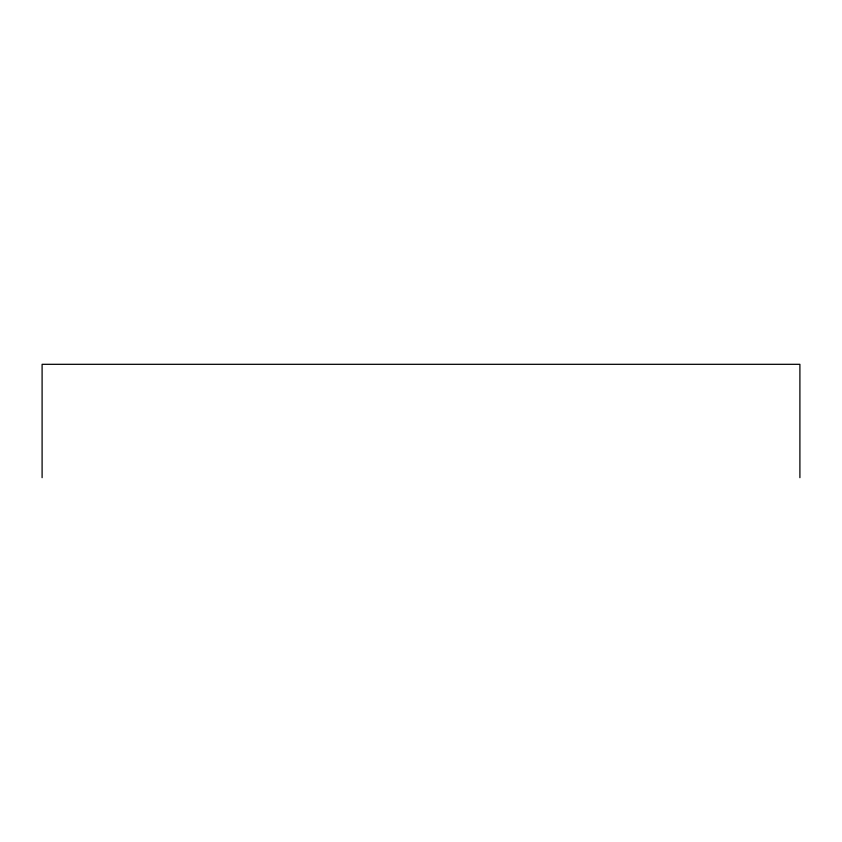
<?xml version="1.0" encoding="UTF-8"?>
<svg xmlns="http://www.w3.org/2000/svg" width="842" height="842" viewBox="0 0 842 842"><rect width="100%" height="100%" fill="white"/><g stroke="black" fill="none" stroke-linecap="round" stroke-linejoin="round"><path stroke-width="1.26" d="M799.9 477.688L799.9 364.312L42.1 364.312L42.1 477.688"/></g></svg>
